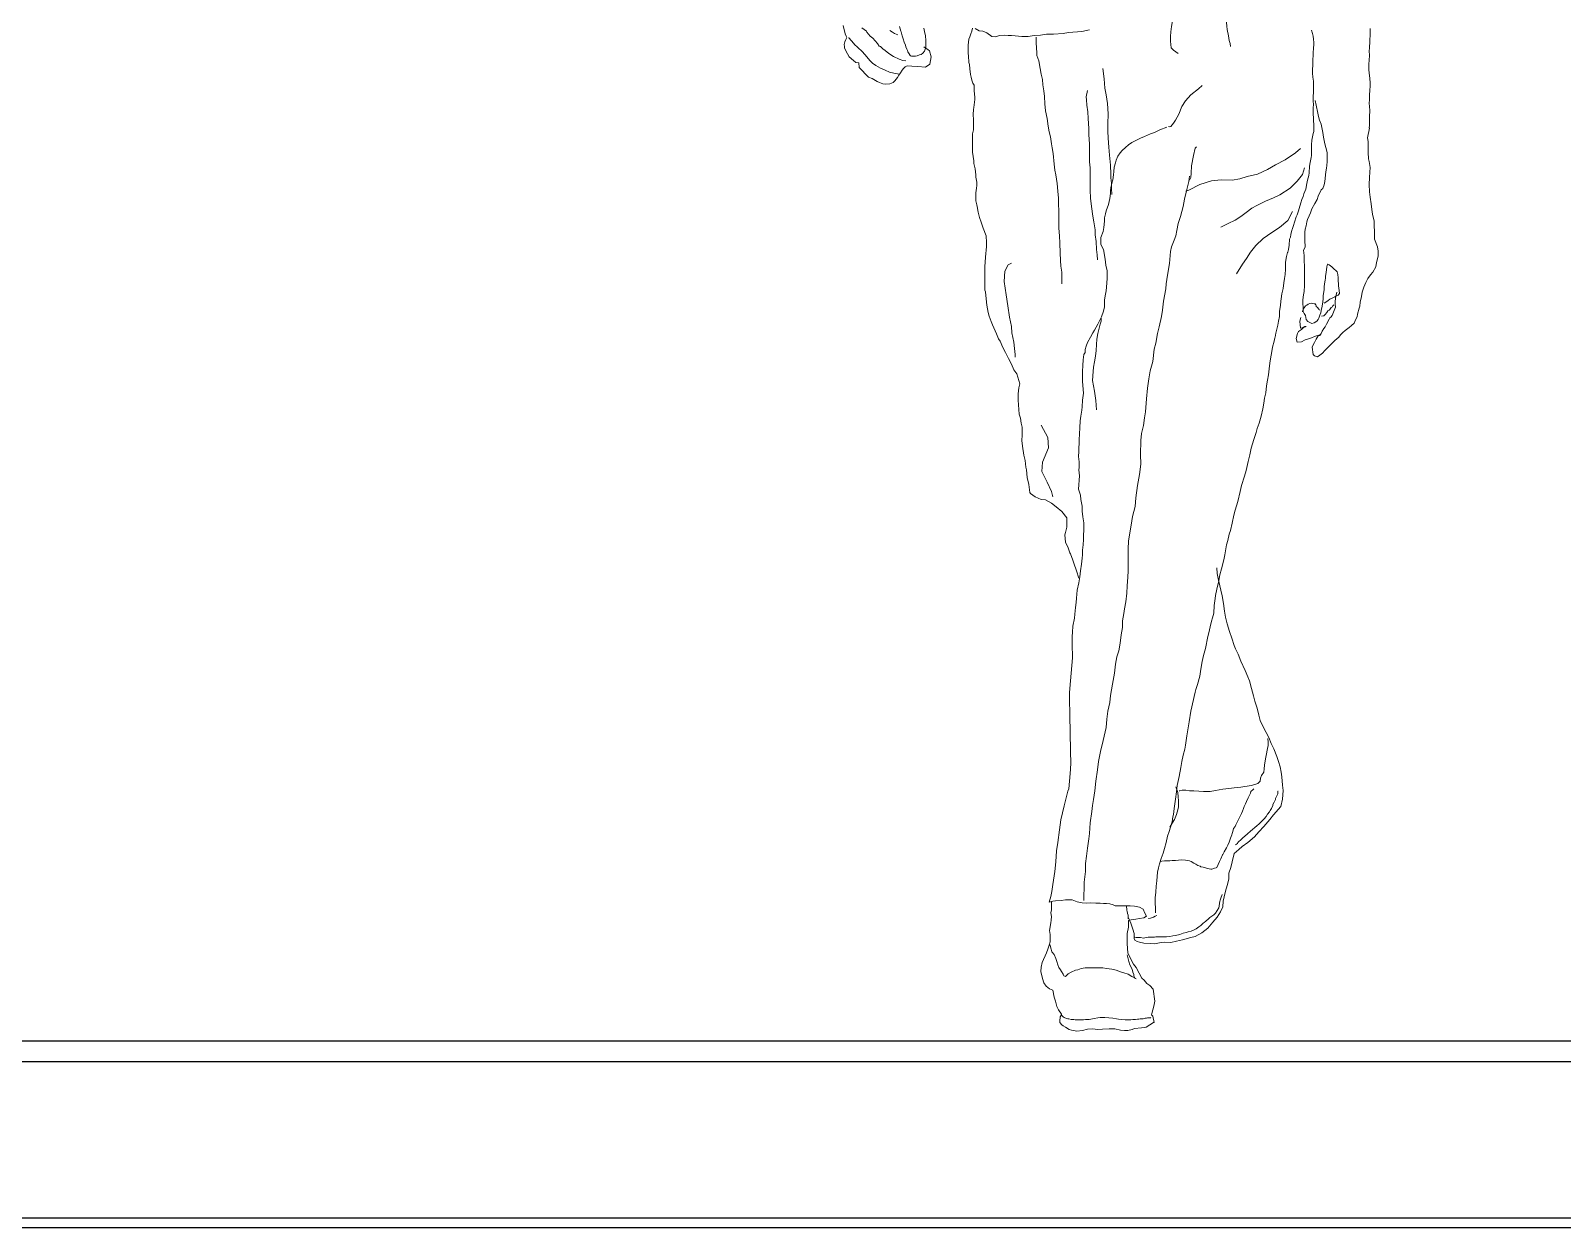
# Model space of a CAD drawing. Header units: centimetres. Extents: x 77721 to 213373, y -51694 to -17847.
# Drawn here: x 111543.3 to 111691.2, y -19109 to -18993.4 of the extents above; entities that cross this region are included whole.
import ezdxf

# ---------------------------------------------------------------- set-up
doc = ezdxf.new("R2010")
doc.units = ezdxf.units.CM
doc.header["$LTSCALE"] = 5
doc.header["$MEASUREMENT"] = 0
doc.layers.add('A-FURN', color=25, linetype='Continuous', lineweight=15, true_color=0xa46651)
doc.layers.add('KOTI', color=4, linetype='Continuous')

# ---------------------------------------------------------------- blocks, each defined once
blk = doc.blocks.new('PEOPLE11')
at = {"linetype": 'Continuous'}
for points in [[(0.09426, 0.55353), (0.09395, 0.55175), (0.09342, 0.54935), (0.09311, 0.54684), (0.09311, 0.54361), (0.09322, 0.54287), (0.09395, 0.54089), (0.09478, 0.53984), (0.09583, 0.53911), (0.09677, 0.5388), (0.09792, 0.53828), (0.09896, 0.53817), (0.0998, 0.53807), (0.10053, 0.53807), (0.10105, 0.53817), (0.10157, 0.53828), (0.10178, 0.53849), (0.10241, 0.53932), (0.10314, 0.54058), (0.10335, 0.54131), (0.10376, 0.54193), (0.10418, 0.54329), (0.10439, 0.54413), (0.10439, 0.54413), (0.10512, 0.5459), (0.10575, 0.54768), (0.10617, 0.54935), (0.10679, 0.55154), (0.1069, 0.55196), (0.10773, 0.55457)], [(0.11296, 0.55227), (0.1116, 0.55133), (0.11055, 0.55071), (0.10857, 0.54987)], [(0.09436, 0.54319), (0.09353, 0.54267), (0.09217, 0.54183), (0.09113, 0.5411), (0.09029, 0.53776), (0.09102, 0.53379), (0.09332, 0.53201), (0.0976, 0.53243), (0.10084, 0.53253), (0.10345, 0.53274), (0.1046, 0.53232), (0.10554, 0.53128), (0.10617, 0.53034), (0.10721, 0.52898), (0.10805, 0.52773), (0.10888, 0.52637), (0.11024, 0.52449), (0.11118, 0.52366), (0.11296, 0.52292), (0.11546, 0.52272), (0.11682, 0.52282), (0.11881, 0.52366), (0.12006, 0.52418), (0.12277, 0.52585), (0.12476, 0.52658), (0.12685, 0.52856), (0.12789, 0.52992), (0.12988, 0.53191), (0.13019, 0.53452), (0.13176, 0.53462), (0.13301, 0.53567), (0.13541, 0.53776), (0.13635, 0.53943), (0.13802, 0.54256), (0.13813, 0.5435), (0.13823, 0.54465), (0.13792, 0.54611), (0.1374, 0.54737), (0.13677, 0.54841), (0.13708, 0.54925), (0.13771, 0.5505), (0.13876, 0.55499)], [(-0.15182, 0.55332), (-0.15182, 0.55008), (-0.15161, 0.54684), (-0.15161, 0.5458), (-0.15141, 0.54308), (-0.1513, 0.54058), (-0.15141, 0.53911), (-0.1513, 0.53535), (-0.1512, 0.5342), (-0.1512, 0.53055), (-0.15141, 0.52731), (-0.15161, 0.52606), (-0.15182, 0.52324), (-0.15182, 0.52136), (-0.15182, 0.52136), (-0.15161, 0.51948), (-0.15141, 0.51634), (-0.15141, 0.51394), (-0.1513, 0.51217), (-0.15141, 0.51029), (-0.15161, 0.5082), (-0.15161, 0.50757), (-0.15151, 0.50527), (-0.15151, 0.50308), (-0.15151, 0.50183), (-0.15141, 0.49984), (-0.1513, 0.49859), (-0.15151, 0.49848), (-0.15047, 0.49305), (-0.15067, 0.49096), (-0.15078, 0.48814), (-0.15078, 0.4871), (-0.15078, 0.48501), (-0.15099, 0.48146), (-0.1513, 0.48), (-0.15182, 0.47676), (-0.15172, 0.47415), (-0.15141, 0.47122), (-0.1513, 0.46725), (-0.15151, 0.46318), (-0.15193, 0.46025), (-0.15235, 0.4567), (-0.15297, 0.45211), (-0.15339, 0.45002), (-0.15402, 0.4473), (-0.15402, 0.44448), (-0.15423, 0.44135), (-0.15423, 0.43842), (-0.15433, 0.43707), (-0.1559, 0.43299), (-0.15621, 0.43049), (-0.15621, 0.42777), (-0.15527, 0.42432), (-0.15496, 0.42192), (-0.15329, 0.41889), (-0.15203, 0.41743), (-0.15057, 0.41545), (-0.14953, 0.41325), (-0.14827, 0.41075), (-0.14744, 0.40782), (-0.14702, 0.40552), (-0.14639, 0.40239), (-0.14608, 0.4002), (-0.14577, 0.39905), (-0.14493, 0.3957), (-0.14462, 0.39435), (-0.14378, 0.39268), (-0.14294, 0.3908), (-0.14159, 0.38954), (-0.14023, 0.3885), (-0.13814, 0.38683), (-0.13678, 0.38568), (-0.13542, 0.38432), (-0.13448, 0.38307), (-0.13344, 0.38223), (-0.13229, 0.38119), (-0.13093, 0.37983), (-0.12916, 0.37816), (-0.1279, 0.3768), (-0.12686, 0.37565), (-0.1255, 0.37419), (-0.12414, 0.37314), (-0.12279, 0.3722), (-0.12122, 0.37273), (-0.12049, 0.37346), (-0.11986, 0.37763), (-0.12038, 0.37878), (-0.12122, 0.38014), (-0.12206, 0.38202), (-0.1232, 0.3838), (-0.12404, 0.38432), (-0.12112, 0.38338), (-0.11944, 0.38275), (-0.11788, 0.38223), (-0.116, 0.3816), (-0.11401, 0.38056), (-0.11161, 0.38035), (-0.11109, 0.38233), (-0.11171, 0.38516), (-0.11234, 0.3862), (-0.11391, 0.38735), (-0.11495, 0.38829), (-0.11662, 0.38892), (-0.11558, 0.38892), (-0.11433, 0.38818), (-0.11349, 0.38808), (-0.11297, 0.39194), (-0.11359, 0.39393)], [(0.06595, 0.55332), (0.06376, 0.55217), (0.06178, 0.55186), (0.05948, 0.55092), (0.05676, 0.54904), (0.05478, 0.54872), (0.05248, 0.54956), (0.05008, 0.54977), (0.04788, 0.54956), (0.046, 0.54956), (0.04392, 0.54935), (0.04026, 0.54904), (0.03681, 0.54893), (0.03337, 0.54945), (0.03002, 0.54966), (0.02668, 0.55019), (0.02271, 0.55029), (0.01739, 0.55071), (0.01456, 0.55113), (0.00715, 0.55175), (0.00287, 0.55269)], [(-0.11944, 0.55248), (-0.12007, 0.55071), (-0.12038, 0.54914), (-0.12059, 0.54747), (-0.1207, 0.54569), (-0.1207, 0.54496), (-0.12059, 0.54225), (-0.12038, 0.54037), (-0.12038, 0.53807), (-0.12028, 0.53661), (-0.12017, 0.53494), (-0.12017, 0.53295), (-0.12007, 0.53086), (-0.12007, 0.52877), (-0.12028, 0.52648), (-0.12059, 0.52439), (-0.12059, 0.52261), (-0.12059, 0.52073), (-0.12059, 0.51948), (-0.12059, 0.51801), (-0.12049, 0.51613), (-0.12049, 0.51352), (-0.12059, 0.51133), (-0.12059, 0.51081), (-0.12049, 0.51029), (-0.12049, 0.50663), (-0.12059, 0.5035), (-0.1208, 0.49932), (-0.1207, 0.4965), (-0.12038, 0.49545), (-0.11965, 0.4918), (-0.11955, 0.48919), (-0.11944, 0.48741), (-0.11955, 0.48543), (-0.11955, 0.48323), (-0.11923, 0.48229), (-0.11871, 0.47937), (-0.1184, 0.47738), (-0.11819, 0.47373), (-0.11798, 0.47237), (-0.11725, 0.46976), (-0.11683, 0.46788), (-0.11631, 0.46475), (-0.11527, 0.46224), (-0.11485, 0.46078), (-0.11422, 0.45911), (-0.11359, 0.45723), (-0.11265, 0.45409), (-0.11224, 0.45273), (-0.11161, 0.45064), (-0.11098, 0.44939), (-0.11004, 0.44647), (-0.10952, 0.44469), (-0.10879, 0.4425), (-0.10869, 0.44218), (-0.10806, 0.43968), (-0.10785, 0.43822), (-0.10743, 0.43707), (-0.10722, 0.43393), (-0.10681, 0.43153), (-0.10649, 0.43007), (-0.10628, 0.42976), (-0.10576, 0.42767), (-0.10524, 0.42453), (-0.10513, 0.42056), (-0.10493, 0.41764), (-0.10461, 0.41545), (-0.10419, 0.41304), (-0.10378, 0.40991), (-0.10315, 0.40699), (-0.10273, 0.40427), (-0.10263, 0.40291), (-0.10231, 0.40061), (-0.1019, 0.39748), (-0.10179, 0.39445), (-0.10137, 0.39194), (-0.10085, 0.38975), (-0.10043, 0.38745), (-0.09991, 0.38526), (-0.09939, 0.38307), (-0.09929, 0.38275), (-0.09897, 0.38087), (-0.09803, 0.37763), (-0.0974, 0.37408), (-0.09699, 0.3722), (-0.09657, 0.36876), (-0.09615, 0.36552), (-0.09573, 0.36228), (-0.09521, 0.35936), (-0.09469, 0.35622), (-0.09427, 0.35236), (-0.09354, 0.34933), (-0.09312, 0.34661), (-0.0927, 0.34358), (-0.09166, 0.33941), (-0.09135, 0.33815), (-0.09062, 0.33565), (-0.08957, 0.33272), (-0.08894, 0.33053), (-0.08769, 0.32656), (-0.08623, 0.32186), (-0.0855, 0.3182), (-0.08456, 0.31455), (-0.08341, 0.30953), (-0.08257, 0.3064), (-0.0809, 0.30118), (-0.08017, 0.29794), (-0.07881, 0.2924), (-0.07746, 0.2877), (-0.07672, 0.28488), (-0.07578, 0.28039), (-0.07484, 0.27642), (-0.07411, 0.27444), (-0.07328, 0.27089), (-0.07265, 0.26848), (-0.07223, 0.26629), (-0.07171, 0.26295), (-0.07119, 0.26013), (-0.06983, 0.25532), (-0.06889, 0.25188), (-0.06816, 0.2477), (-0.06785, 0.24634), (-0.06732, 0.24404), (-0.06659, 0.24049), (-0.06638, 0.23893), (-0.06586, 0.23506), (-0.06555, 0.23088), (-0.06482, 0.22817), (-0.0644, 0.22629), (-0.06367, 0.22326), (-0.06283, 0.21992), (-0.06231, 0.21793), (-0.06095, 0.21135), (-0.06001, 0.20749), (-0.05918, 0.20404), (-0.05845, 0.19997), (-0.05782, 0.1961), (-0.05667, 0.1914), (-0.05563, 0.18869), (-0.05531, 0.18722), (-0.05301, 0.17667), (-0.05197, 0.17082), (-0.05072, 0.1632), (-0.04998, 0.15798), (-0.04967, 0.15568), (-0.04863, 0.15244), (-0.0479, 0.14889), (-0.04748, 0.14555), (-0.04654, 0.14064), (-0.04549, 0.13563), (-0.04497, 0.13228), (-0.04445, 0.12821), (-0.04372, 0.12299), (-0.0433, 0.11975), (-0.04309, 0.1185), (-0.04257, 0.11557), (-0.04173, 0.11275), (-0.041, 0.11024), (-0.04017, 0.10774), (-0.03933, 0.10429), (-0.03839, 0.10095), (-0.03766, 0.09834), (-0.03662, 0.09541), (-0.03568, 0.09249), (-0.03515, 0.09029), (-0.03463, 0.08789), (-0.03421, 0.08309), (-0.0339, 0.08016), (-0.03359, 0.07692), (-0.03327, 0.07369), (-0.03327, 0.07055), (-0.03338, 0.06826), (-0.03338, 0.06544)], [(0.12841, 0.55384), (0.12601, 0.55186), (0.1257, 0.55133), (0.12382, 0.54925), (0.12319, 0.54862), (0.12246, 0.54799), (0.11985, 0.54517), (0.11891, 0.54371), (0.11828, 0.5434), (0.11682, 0.54225), (0.11567, 0.5412), (0.11369, 0.53953), (0.11097, 0.53796), (0.10794, 0.5365), (0.10596, 0.53567), (0.10418, 0.53546)], [(-0.07087, 0.56533), (-0.07202, 0.56199), (-0.07234, 0.56032), (-0.07275, 0.55468), (-0.07307, 0.5529), (-0.07369, 0.54935), (-0.07411, 0.54674), (-0.07463, 0.54517), (-0.07484, 0.5434)], [(-0.04393, 0.56136), (-0.0432, 0.56063), (-0.04278, 0.55791), (-0.04257, 0.55645), (-0.04226, 0.55447), (-0.04194, 0.55154), (-0.04173, 0.54893), (-0.04173, 0.54643), (-0.04184, 0.54455), (-0.04215, 0.54267), (-0.0433, 0.54141), (-0.04591, 0.53953)], [(0.06752, 0.55363), (0.06783, 0.55196), (0.06846, 0.55039), (0.06898, 0.54883), (0.0694, 0.54747), (0.06982, 0.54413), (0.06992, 0.54152), (0.06992, 0.53964), (0.06961, 0.53838), (0.06951, 0.53462), (0.06919, 0.53347), (0.06898, 0.53107), (0.06857, 0.52804), (0.06825, 0.52658), (0.06783, 0.52491), (0.06721, 0.52324), (0.06658, 0.52209), (0.06648, 0.5199), (0.06648, 0.51916), (0.06616, 0.5153), (0.06616, 0.51425), (0.06658, 0.51123), (0.06669, 0.50987), (0.06689, 0.50861), (0.0671, 0.5059), (0.0671, 0.50548), (0.067, 0.50339), (0.06689, 0.50214), (0.06689, 0.50172), (0.067, 0.49942), (0.067, 0.49942), (0.067, 0.49754), (0.06742, 0.49535), (0.06742, 0.49368), (0.06752, 0.49169), (0.06752, 0.49013), (0.06742, 0.48678), (0.06742, 0.48522), (0.06679, 0.48041), (0.06669, 0.47895), (0.06648, 0.47822), (0.06606, 0.47592), (0.06554, 0.47258), (0.06554, 0.47227), (0.06554, 0.47143), (0.06512, 0.46861), (0.06512, 0.46851), (0.06512, 0.46683), (0.06533, 0.46537), (0.06564, 0.46276), (0.06554, 0.45827), (0.06501, 0.45608), (0.06491, 0.45524), (0.06428, 0.45211), (0.06355, 0.44908), (0.06272, 0.44647), (0.06157, 0.44323), (0.06, 0.43895), (0.05969, 0.4354), (0.05979, 0.4331), (0.06021, 0.42725), (0.06063, 0.42192), (0.06073, 0.41921), (0.06073, 0.41471), (0.06063, 0.41294), (0.06063, 0.41179), (0.06063, 0.40907), (0.06031, 0.40813), (0.0599, 0.40416), (0.05948, 0.40082), (0.05885, 0.39664), (0.05833, 0.39466), (0.05718, 0.39174), (0.05634, 0.38986), (0.05426, 0.38484), (0.05321, 0.38223), (0.05227, 0.38087), (0.05081, 0.37732), (0.04924, 0.37461), (0.04768, 0.37126), (0.046, 0.36813), (0.04465, 0.3651), (0.04298, 0.3628), (0.0413, 0.35737), (0.04183, 0.35518), (0.04235, 0.35173), (0.04235, 0.34839), (0.04172, 0.34066), (0.04099, 0.33847), (0.04057, 0.33554), (0.04016, 0.33345), (0.04016, 0.33345), (0.04016, 0.33147), (0.04016, 0.32896), (0.04026, 0.32604), (0.03984, 0.32301), (0.03911, 0.31799), (0.03848, 0.31497), (0.03807, 0.31131), (0.03775, 0.30985), (0.03723, 0.30556), (0.03639, 0.3018), (0.03577, 0.29742), (0.03545, 0.29679), (0.03295, 0.29502), (0.02961, 0.29345), (0.0272, 0.29324), (0.02386, 0.29146), (0.02125, 0.28948), (0.01812, 0.28697), (0.01551, 0.28342), (0.01551, 0.28165), (0.01551, 0.2783), (0.01582, 0.27674), (0.01613, 0.27538), (0.01645, 0.27402), (0.01613, 0.27005), (0.01477, 0.26681), (0.01383, 0.2641), (0.01342, 0.26347), (0.01216, 0.26002), (0.01154, 0.25835), (0.01007, 0.25418), (0.00882, 0.2501)], [(0.03232, 0.54862), (0.03232, 0.5459), (0.03211, 0.54235), (0.03201, 0.54026), (0.03201, 0.53849), (0.03096, 0.53546), (0.03023, 0.53138), (0.0295, 0.52815), (0.02887, 0.52522), (0.02867, 0.5223), (0.02814, 0.51906), (0.02783, 0.51593), (0.02752, 0.51175), (0.0272, 0.50788), (0.02637, 0.50381), (0.02574, 0.49942), (0.02511, 0.49629), (0.02449, 0.49357), (0.02397, 0.48971), (0.02344, 0.48752), (0.02303, 0.48449), (0.0224, 0.47853), (0.02198, 0.4753), (0.02146, 0.47268), (0.02073, 0.46788), (0.02031, 0.4637), (0.0201, 0.45984), (0.01989, 0.44939), (0.01989, 0.44636), (0.01979, 0.44323), (0.01947, 0.43905), (0.01937, 0.43487), (0.01906, 0.42955), (0.01885, 0.42537), (0.01874, 0.42234), (0.01822, 0.419), (0.01812, 0.41722), (0.01812, 0.41482), (0.01812, 0.41252)], [(0.13583, 0.54831), (0.13562, 0.5482), (0.13291, 0.54507), (0.13249, 0.54465), (0.13082, 0.54308), (0.12821, 0.54058), (0.1257, 0.53776), (0.12413, 0.53567), (0.12267, 0.5342), (0.12079, 0.53306), (0.11828, 0.53159), (0.11567, 0.53034), (0.11317, 0.5293), (0.11076, 0.52877), (0.10784, 0.52815)], [(-0.00935, 0.46172), (-0.00925, 0.46506), (-0.00925, 0.46809), (-0.00883, 0.47101), (-0.00883, 0.4731), (-0.00862, 0.47801), (-0.0081, 0.48355), (-0.00779, 0.48783), (-0.00737, 0.49284), (-0.00726, 0.49671), (-0.00726, 0.50078), (-0.00737, 0.50632), (-0.00695, 0.51206), (-0.00622, 0.51676), (-0.00559, 0.52052), (-0.00507, 0.52564), (-0.00434, 0.53138)], [(-0.04069, 0.49932), (-0.04121, 0.49911), (-0.04194, 0.49932), (-0.0433, 0.50109), (-0.04455, 0.50277), (-0.04633, 0.50621), (-0.0479, 0.51029), (-0.05009, 0.51342), (-0.05301, 0.51687), (-0.05719, 0.5201), (-0.05918, 0.52198)], [(0.00412, 0.51927), (0.00475, 0.51561), (0.00454, 0.51394), (0.00433, 0.51102), (0.00391, 0.50736), (0.0036, 0.50371), (0.00339, 0.49817), (0.00328, 0.49493), (0.00297, 0.4895), (0.00287, 0.48605), (0.00287, 0.47989), (0.00266, 0.47644), (0.00255, 0.47164), (0.00255, 0.46673), (0.00255, 0.46422), (0.00234, 0.45973), (0.00182, 0.45524), (0.00109, 0.44991), (0.00057, 0.44678), (-0.00016, 0.44229), (-0.00027, 0.43947), (-0.00068, 0.43592), (-0.00089, 0.43153), (-0.00121, 0.4285), (-0.00152, 0.42568)], [(-0.12153, 0.51373), (-0.12216, 0.51102), (-0.123, 0.50673), (-0.12341, 0.50485), (-0.12383, 0.50277), (-0.12477, 0.50057), (-0.12529, 0.49786), (-0.12571, 0.49598), (-0.12613, 0.49336), (-0.12686, 0.48971), (-0.12738, 0.48772), (-0.12811, 0.48501), (-0.12811, 0.48376), (-0.12811, 0.48062), (-0.12811, 0.4801), (-0.1279, 0.47759), (-0.1277, 0.47644), (-0.12759, 0.47519), (-0.12749, 0.47425), (-0.12676, 0.46892), (-0.12644, 0.46715), (-0.12571, 0.46516), (-0.12477, 0.46433), (-0.1232, 0.46088), (-0.12258, 0.459), (-0.12132, 0.45691), (-0.11976, 0.45388), (-0.11903, 0.45159), (-0.11819, 0.45002), (-0.11735, 0.44803), (-0.11694, 0.44678), (-0.11652, 0.44459), (-0.116, 0.44271), (-0.11579, 0.44093), (-0.11579, 0.43822), (-0.11589, 0.43654), (-0.116, 0.43268), (-0.11506, 0.43101), (-0.11537, 0.42808), (-0.11537, 0.42485), (-0.11558, 0.42265), (-0.11558, 0.42015), (-0.11558, 0.41774), (-0.11558, 0.41586), (-0.11558, 0.41315), (-0.11558, 0.41158), (-0.11537, 0.40834), (-0.11506, 0.40646), (-0.11474, 0.40375), (-0.11464, 0.40155), (-0.11485, 0.39967), (-0.11495, 0.39727), (-0.11547, 0.39612), (-0.11621, 0.39497), (-0.11662, 0.39278), (-0.11756, 0.39174), (-0.11965, 0.39069), (-0.12101, 0.3909), (-0.12247, 0.39194), (-0.1231, 0.39278), (-0.12362, 0.39362), (-0.12414, 0.39518), (-0.12467, 0.39654), (-0.12488, 0.39779), (-0.1254, 0.4002), (-0.12571, 0.40249), (-0.12592, 0.40416), (-0.12602, 0.40594), (-0.12623, 0.40834), (-0.12644, 0.40928), (-0.12644, 0.41106), (-0.12676, 0.41357), (-0.12696, 0.41451), (-0.12717, 0.41555), (-0.12728, 0.4167), (-0.12749, 0.41764), (-0.1278, 0.42015), (-0.12801, 0.42192), (-0.12832, 0.42328), (-0.12832, 0.42328), (-0.12853, 0.42328), (-0.12916, 0.42307), (-0.12999, 0.42244), (-0.13072, 0.42192), (-0.13166, 0.42088), (-0.13334, 0.41941), (-0.13365, 0.4191), (-0.13407, 0.41764), (-0.13417, 0.41576), (-0.13417, 0.41419), (-0.13438, 0.41252), (-0.13438, 0.41148), (-0.13448, 0.41012), (-0.1348, 0.40876), (-0.1349, 0.40709), (-0.13417, 0.40625), (-0.13292, 0.40573), (-0.1324, 0.40542), (-0.13083, 0.40458), (-0.12958, 0.40396), (-0.12864, 0.40333), (-0.12738, 0.40239), (-0.12655, 0.40187)], [(-0.03975, 0.4989), (-0.03578, 0.49754), (-0.03296, 0.49608), (-0.03077, 0.49524), (-0.02742, 0.49378), (-0.02523, 0.49284), (-0.02293, 0.49169), (-0.02043, 0.49044), (-0.01855, 0.48919), (-0.01698, 0.48772), (-0.0151, 0.48616), (-0.01395, 0.4847), (-0.0127, 0.48292), (-0.01186, 0.48083), (-0.01144, 0.47926), (-0.01071, 0.47697), (-0.0105, 0.47446), (-0.01029, 0.47258), (-0.00988, 0.46986), (-0.00946, 0.46798), (-0.00883, 0.46548), (-0.00873, 0.46381), (-0.00862, 0.46234), (-0.00831, 0.45952), (-0.00747, 0.45629), (-0.00632, 0.45284), (-0.00591, 0.45117), (-0.00538, 0.44887), (-0.00528, 0.44709), (-0.00497, 0.44354), (-0.00465, 0.44145), (-0.0033, 0.43801), (-0.0033, 0.43425), (-0.00486, 0.43143), (-0.0057, 0.4261), (-0.00601, 0.42286), (-0.00674, 0.41962), (-0.00674, 0.41555), (-0.00664, 0.41283), (-0.00622, 0.40866), (-0.00591, 0.40678), (-0.00538, 0.40364), (-0.00538, 0.40228), (-0.00528, 0.39978), (-0.00476, 0.39748), (-0.00371, 0.39435), (-0.00256, 0.39215), (-0.00173, 0.39017), (0.00026, 0.38693), (0.00109, 0.38547), (0.00245, 0.38307), (0.00412, 0.38014), (0.00475, 0.37805), (0.00527, 0.37628), (0.00537, 0.37471), (0.0061, 0.37346), (0.00652, 0.37053), (0.00663, 0.3674), (0.00684, 0.36416), (0.00684, 0.36155), (0.00673, 0.35883), (0.00663, 0.35633), (0.00631, 0.35215), (0.00673, 0.34839), (0.00694, 0.34473), (0.00715, 0.34275), (0.00778, 0.33951), (0.00809, 0.337), (0.0083, 0.33303), (0.00872, 0.32635), (0.00882, 0.32008), (0.00892, 0.31726), (0.00872, 0.31423), (0.00872, 0.3112), (0.00882, 0.30985), (0.0084, 0.3065), (0.00892, 0.29919), (0.00788, 0.29585), (0.00767, 0.29355), (0.00694, 0.2899), (0.00694, 0.28708), (0.00663, 0.28394), (0.0061, 0.28071), (0.006, 0.27872), (0.006, 0.27663), (0.00621, 0.27392), (0.00631, 0.27151), (0.00652, 0.26848), (0.00673, 0.26556), (0.00684, 0.26295), (0.00704, 0.26117), (0.00736, 0.25783), (0.00788, 0.25418), (0.0083, 0.25083), (0.00882, 0.2476), (0.00966, 0.24352), (0.01007, 0.23903), (0.01028, 0.23673), (0.0106, 0.23391), (0.01101, 0.23015), (0.01122, 0.22806), (0.01206, 0.22357), (0.01237, 0.22033), (0.01248, 0.21783), (0.01248, 0.21166), (0.01227, 0.20832), (0.01227, 0.20623), (0.01342, 0.19349), (0.01394, 0.18701), (0.01394, 0.18158), (0.01383, 0.17667), (0.01383, 0.17239), (0.01362, 0.16696), (0.01362, 0.16257), (0.01342, 0.15725), (0.01342, 0.15401), (0.01321, 0.14837), (0.01342, 0.1445), (0.01404, 0.13813), (0.01436, 0.13395), (0.01488, 0.1326), (0.01686, 0.12445), (0.01874, 0.11682), (0.01947, 0.11118), (0.02041, 0.10429), (0.02115, 0.09969), (0.02146, 0.09353), (0.02209, 0.08831), (0.02313, 0.0811), (0.02365, 0.07713), (0.02428, 0.07442), (0.02522, 0.07139), (0.02323, 0.07181), (0.02167, 0.07202), (0.01864, 0.07233), (0.01624, 0.07264), (0.01258, 0.07254), (0.00966, 0.0716), (0.00704, 0.07097), (0.00443, 0.07076), (0.00234, 0.07097), (-0.00048, 0.07087), (-0.00288, 0.07087), (-0.00486, 0.07066), (-0.00643, 0.07055), (-0.00821, 0.07034), (-0.01009, 0.06982), (-0.01123, 0.0694), (-0.01405, 0.0694), (-0.01687, 0.0694), (-0.01949, 0.0694), (-0.02189, 0.06909), (-0.0246, 0.06857), (-0.02669, 0.06752), (-0.02753, 0.06533), (-0.02847, 0.06355), (-0.02701, 0.06261), (-0.0246, 0.0623), (-0.02262, 0.06188), (-0.02001, 0.06157), (-0.01855, 0.06126), (-0.01855, 0.06094), (-0.01865, 0.0575), (-0.01792, 0.05405), (-0.01781, 0.05165), (-0.01781, 0.04831), (-0.01823, 0.0434), (-0.01959, 0.04026), (-0.02126, 0.03713), (-0.02272, 0.03525), (-0.02439, 0.03212), (-0.02596, 0.0294), (-0.02721, 0.02825), (-0.02868, 0.02637), (-0.03035, 0.02543), (-0.03212, 0.02324), (-0.03306, 0.01676), (-0.03254, 0.01394), (-0.0315, 0.00997), (-0.03118, 0.00924), (-0.03192, 0.00851), (-0.03275, 0.00496), (-0.03233, 0.00485), (-0.02836, 0.00245), (-0.02721, 0.00224), (-0.02575, 0.00203), (-0.02189, 0.00162), (-0.02053, 0.00109), (-0.01813, 0.00057), (-0.01635, 0.00047), (-0.01416, 0.00068), (-0.01103, 0.00141), (-0.00789, 0.00151), (-0.00424, 0.0012), (-0.00162, 0.00109), (0.0013, 0.00141), (0.00412, 0.0012), (0.00673, 0.00057), (0.00986, 0.00015), (0.01289, 0.00068), (0.01415, 0.00109), (0.01613, 0.00235), (0.01749, 0.00318), (0.01812, 0.00371), (0.01937, 0.00485), (0.01937, 0.00559), (0.01916, 0.00809), (0.01833, 0.00924), (0.01833, 0.00945), (0.02, 0.01196), (0.02094, 0.01373), (0.02177, 0.01666), (0.0224, 0.01885), (0.02323, 0.02272), (0.02491, 0.02345), (0.02679, 0.02491), (0.02814, 0.02679), (0.02887, 0.02919), (0.02981, 0.03306), (0.02961, 0.03556), (0.02898, 0.03796), (0.02668, 0.04329), (0.02585, 0.04538), (0.02511, 0.04757), (0.02459, 0.04945), (0.02459, 0.05133), (0.02459, 0.05353), (0.02491, 0.05562), (0.02417, 0.06), (0.02407, 0.06147), (0.02397, 0.06345), (0.02417, 0.06544), (0.02397, 0.06711), (0.02386, 0.0694), (0.02397, 0.0717)], [(-0.11339, 0.4871), (-0.11067, 0.4847), (-0.10493, 0.48094), (-0.0996, 0.47812), (-0.09532, 0.47561), (-0.08978, 0.4731), (-0.08404, 0.47174), (-0.07996, 0.47049), (-0.07578, 0.46976), (-0.06962, 0.46986), (-0.0644, 0.46934), (-0.05792, 0.46725), (-0.05186, 0.46422), (-0.05019, 0.4637)], [(-0.05218, 0.46976), (-0.05291, 0.47112), (-0.05322, 0.47352), (-0.05333, 0.4777), (-0.05437, 0.48334), (-0.05542, 0.48741), (-0.05604, 0.48814)], [(-0.11558, 0.47644), (-0.11453, 0.47289), (-0.11151, 0.46924), (-0.10775, 0.46527), (-0.10211, 0.46161), (-0.09855, 0.46005), (-0.09417, 0.45806), (-0.08926, 0.45576), (-0.08654, 0.4542), (-0.08351, 0.45179), (-0.08059, 0.4497), (-0.07735, 0.44772), (-0.07349, 0.44574), (-0.06952, 0.44375)], [(0.006, 0.07222), (0.006, 0.07567), (0.0059, 0.07839), (0.0059, 0.08236), (0.00516, 0.08821), (0.00506, 0.0927), (0.00454, 0.09677), (0.00412, 0.10105), (0.00328, 0.10627), (0.00287, 0.1093), (0.00255, 0.11505), (0.00161, 0.12132), (0.0012, 0.12466), (0.00078, 0.1279), (-0.00006, 0.13281), (-0.00058, 0.13803), (-0.00152, 0.14429), (-0.00204, 0.14899), (-0.00319, 0.15443), (-0.00465, 0.16048), (-0.00622, 0.16769), (-0.00664, 0.17229), (-0.00726, 0.17667), (-0.00831, 0.18158), (-0.00873, 0.18534), (-0.00967, 0.19161), (-0.01082, 0.19777), (-0.01144, 0.20268), (-0.01217, 0.20665), (-0.01322, 0.2101), (-0.01395, 0.21428), (-0.01458, 0.21887), (-0.0152, 0.22294), (-0.01531, 0.2266), (-0.01593, 0.23067), (-0.01635, 0.23318), (-0.01708, 0.23705), (-0.01761, 0.24185), (-0.01792, 0.24582), (-0.01813, 0.25062), (-0.01834, 0.25407), (-0.01844, 0.25825), (-0.01834, 0.26243), (-0.01834, 0.26274), (-0.01834, 0.26629), (-0.01865, 0.27057), (-0.01928, 0.27507), (-0.02001, 0.27935), (-0.02084, 0.28405), (-0.0222, 0.28969), (-0.02262, 0.29439), (-0.02345, 0.30128), (-0.0246, 0.30724), (-0.02544, 0.31298), (-0.02523, 0.31841), (-0.02533, 0.32604), (-0.02575, 0.33001), (-0.0269, 0.33429), (-0.02742, 0.33857), (-0.02795, 0.34181), (-0.02847, 0.34902), (-0.02909, 0.35486), (-0.02972, 0.36009), (-0.03056, 0.36447), (-0.03192, 0.3697), (-0.03275, 0.37649), (-0.03359, 0.37983), (-0.03463, 0.38516), (-0.03557, 0.38871), (-0.03672, 0.39456), (-0.03735, 0.398), (-0.03787, 0.40291), (-0.03923, 0.40981), (-0.03933, 0.41252), (-0.04006, 0.41722), (-0.04111, 0.4238), (-0.04173, 0.43028), (-0.04236, 0.43289), (-0.04372, 0.43654), (-0.04466, 0.43905), (-0.04518, 0.44187), (-0.04591, 0.44574), (-0.04716, 0.4496), (-0.04873, 0.45514), (-0.04946, 0.45931), (-0.05072, 0.46454), (-0.05176, 0.46892), (-0.05218, 0.47195)], [(-0.109, 0.45242), (-0.10649, 0.44751), (-0.1019, 0.44354), (-0.09761, 0.44083), (-0.09281, 0.43759), (-0.08884, 0.43372), (-0.08581, 0.43007), (-0.08362, 0.42652), (-0.08142, 0.42338), (-0.07808, 0.41806)], [(0.04402, 0.3721), (0.04402, 0.37346), (0.04423, 0.3768), (0.04465, 0.38035), (0.04569, 0.38547), (0.046, 0.38902), (0.04705, 0.39403), (0.04799, 0.4003), (0.04882, 0.40636), (0.05008, 0.41388), (0.04966, 0.41941), (0.04788, 0.42307), (0.046, 0.42391)], [(-0.13344, 0.40782), (-0.13271, 0.40458), (-0.1326, 0.4026), (-0.1326, 0.40124), (-0.13271, 0.39967), (-0.13093, 0.39497), (-0.1302, 0.39414), (-0.12958, 0.39372), (-0.12926, 0.39309), (-0.1277, 0.39017), (-0.12696, 0.38881), (-0.12623, 0.38777), (-0.1254, 0.3863), (-0.12488, 0.38516), (-0.12414, 0.38401), (-0.12414, 0.3838), (-0.12414, 0.3838)], [(-0.12508, 0.39466), (-0.12634, 0.39487), (-0.12696, 0.3955), (-0.12801, 0.39664), (-0.12843, 0.39758), (-0.12916, 0.398), (-0.12968, 0.39842), (-0.13041, 0.39936), (-0.13104, 0.39988), (-0.13135, 0.4004), (-0.13177, 0.40093)], [(-0.11453, 0.39706), (-0.11474, 0.3979), (-0.11537, 0.39926), (-0.1161, 0.4004), (-0.11694, 0.40082), (-0.11767, 0.40124), (-0.11861, 0.40166), (-0.11934, 0.40187), (-0.12017, 0.40166), (-0.12101, 0.40155), (-0.12153, 0.40145), (-0.12185, 0.40093), (-0.12206, 0.4004), (-0.12206, 0.40009), (-0.12268, 0.39967), (-0.12289, 0.39946), (-0.1231, 0.39915), (-0.1232, 0.39894), (-0.12373, 0.39832), (-0.12383, 0.3979)], [(-0.0035, 0.39362), (-0.0035, 0.39194), (-0.00288, 0.39027), (-0.00162, 0.38516), (-0.0011, 0.38202), (-0.00089, 0.37899), (-0.00079, 0.37575), (-0.00037, 0.37252), (0.00026, 0.36938), (0.00067, 0.36646), (0.00088, 0.36406), (0.0012, 0.35925), (0.00015, 0.3533), (-0.00058, 0.34818), (-0.00089, 0.34306)], [(0.02323, 0.29502), (0.02397, 0.29794), (0.02626, 0.30306), (0.02929, 0.30891), (0.02887, 0.31402), (0.02553, 0.32207), (0.02585, 0.32771), (0.0295, 0.3345)], [(-0.01865, 0.06272), (-0.0198, 0.05969), (-0.02105, 0.05645), (-0.02168, 0.05405), (-0.02178, 0.05133), (-0.02199, 0.05029), (-0.02335, 0.04956), (-0.02471, 0.04925), (-0.02701, 0.04872), (-0.03045, 0.04851), (-0.03296, 0.04841), (-0.03662, 0.04914), (-0.0385, 0.04925), (-0.04194, 0.04914), (-0.04497, 0.04977), (-0.04842, 0.0506), (-0.05291, 0.05175), (-0.05542, 0.05238), (-0.05907, 0.05436), (-0.06241, 0.05697), (-0.06513, 0.06021), (-0.06753, 0.06314), (-0.06931, 0.06606), (-0.07056, 0.06878), (-0.07087, 0.07191), (-0.07129, 0.07421), (-0.07202, 0.07734), (-0.07307, 0.08048), (-0.0739, 0.08403), (-0.0739, 0.08726), (-0.07495, 0.0905), (-0.07578, 0.09364), (-0.07693, 0.09823), (-0.07934, 0.10043), (-0.08132, 0.10199), (-0.08445, 0.10429), (-0.088, 0.10732), (-0.09051, 0.11014), (-0.09323, 0.11317), (-0.09646, 0.11703), (-0.09855, 0.11944), (-0.10252, 0.12403), (-0.10357, 0.1281), (-0.10388, 0.13291), (-0.10357, 0.13594), (-0.10315, 0.14043), (-0.10284, 0.14304), (-0.10221, 0.14597), (-0.10137, 0.14899), (-0.10033, 0.15171), (-0.09866, 0.15599), (-0.0973, 0.15892), (-0.09594, 0.16216), (-0.09458, 0.16487), (-0.0926, 0.16842), (-0.09114, 0.17166), (-0.09041, 0.17448), (-0.08947, 0.17834), (-0.08832, 0.18231), (-0.08748, 0.18524), (-0.08644, 0.18931), (-0.08529, 0.19339), (-0.08445, 0.19568), (-0.08289, 0.19923), (-0.08059, 0.20425), (-0.07902, 0.20811), (-0.07766, 0.21104), (-0.07683, 0.21302), (-0.07558, 0.21699), (-0.07432, 0.22065), (-0.07307, 0.22493), (-0.07213, 0.22859), (-0.0715, 0.23193), (-0.07098, 0.23611), (-0.07014, 0.24028), (-0.06952, 0.24352), (-0.06889, 0.24592), (-0.06826, 0.24906), (-0.06743, 0.25261), (-0.06722, 0.25585)], [(-0.04643, 0.13281), (-0.04696, 0.13281), (-0.0481, 0.13312), (-0.05019, 0.13322), (-0.05228, 0.13281), (-0.05458, 0.13281), (-0.0574, 0.1326), (-0.05991, 0.13239), (-0.06356, 0.13239), (-0.06659, 0.13301), (-0.07067, 0.13375), (-0.0739, 0.13406), (-0.07683, 0.13437), (-0.08059, 0.13479), (-0.08623, 0.13573), (-0.08832, 0.13625), (-0.08988, 0.13688), (-0.09114, 0.13813), (-0.09145, 0.1398), (-0.09197, 0.14116), (-0.09312, 0.14315), (-0.09344, 0.14492), (-0.09364, 0.14701), (-0.09417, 0.15046), (-0.09448, 0.15234), (-0.09521, 0.1562), (-0.09563, 0.15777), (-0.09552, 0.15954), (-0.09542, 0.16163)], [(-0.10106, 0.13249), (-0.10096, 0.13249), (-0.10096, 0.13113), (-0.10075, 0.13072), (-0.10023, 0.12967), (-0.0997, 0.12852), (-0.0996, 0.128), (-0.09949, 0.12769), (-0.09887, 0.12643), (-0.09824, 0.12518), (-0.09814, 0.12476), (-0.0974, 0.12299), (-0.09678, 0.12184), (-0.09626, 0.12121), (-0.09532, 0.11985), (-0.09458, 0.1186), (-0.09344, 0.11735), (-0.09333, 0.11735), (-0.09176, 0.11557), (-0.09072, 0.11463), (-0.08936, 0.11338), (-0.08821, 0.11254), (-0.08696, 0.1115), (-0.08581, 0.11056), (-0.08414, 0.10899), (-0.08268, 0.10774), (-0.08163, 0.1068), (-0.0809, 0.10607), (-0.07892, 0.10419), (-0.0786, 0.10377), (-0.07766, 0.10304)], [(-0.08769, 0.13395), (-0.08738, 0.13354), (-0.08612, 0.13239), (-0.08592, 0.13155), (-0.08529, 0.1304), (-0.08456, 0.12894), (-0.08362, 0.12685), (-0.0831, 0.1256), (-0.08236, 0.12414), (-0.08205, 0.12309), (-0.08153, 0.12163), (-0.0809, 0.12017), (-0.07975, 0.11797), (-0.07934, 0.11735), (-0.07787, 0.11432), (-0.07777, 0.114), (-0.07735, 0.11317), (-0.07652, 0.11192), (-0.0761, 0.11024), (-0.07578, 0.1092), (-0.07558, 0.10847), (-0.07484, 0.10669), (-0.07411, 0.10439), (-0.07328, 0.10272), (-0.07265, 0.10137), (-0.0714, 0.09907), (-0.07056, 0.09771), (-0.07035, 0.0974), (-0.06941, 0.0952), (-0.06879, 0.09374), (-0.06732, 0.0905), (-0.06691, 0.09019), (-0.06607, 0.09009), (-0.0645, 0.08956), (-0.06398, 0.08956), (-0.06315, 0.08977), (-0.06189, 0.08998), (-0.06074, 0.0904), (-0.0598, 0.09071), (-0.05855, 0.09092), (-0.05803, 0.09123), (-0.05688, 0.09165), (-0.05573, 0.09228), (-0.05469, 0.0928), (-0.05312, 0.09374), (-0.05218, 0.09416), (-0.04998, 0.09447), (-0.04779, 0.09468), (-0.04612, 0.09447), (-0.04455, 0.09437), (-0.04257, 0.09426), (-0.04142, 0.09416), (-0.03944, 0.09416), (-0.0385, 0.09405), (-0.03693, 0.09395), (-0.03599, 0.09364)], [(-0.04466, 0.13489), (-0.0457, 0.13176), (-0.04602, 0.12946), (-0.04622, 0.12716), (-0.04622, 0.12393), (-0.0457, 0.12226), (-0.04508, 0.11964), (-0.04393, 0.11693), (-0.04257, 0.11494), (-0.04142, 0.11275)], [(-0.0221, 0.05207), (-0.02272, 0.05175), (-0.02293, 0.05175), (-0.02398, 0.05175), (-0.02513, 0.05175), (-0.0268, 0.05154), (-0.02826, 0.05175), (-0.02941, 0.05196), (-0.03014, 0.05196), (-0.03139, 0.05196), (-0.03286, 0.05207), (-0.03369, 0.05217), (-0.03474, 0.05227), (-0.0363, 0.05227), (-0.03745, 0.05227), (-0.03944, 0.05227), (-0.04132, 0.05238), (-0.04309, 0.0528), (-0.04455, 0.0529), (-0.04685, 0.05353), (-0.04873, 0.05426), (-0.0504, 0.05468), (-0.05155, 0.05499), (-0.05322, 0.05541), (-0.05437, 0.05593), (-0.05583, 0.05666), (-0.0574, 0.05771), (-0.05855, 0.05854), (-0.0598, 0.05969), (-0.06022, 0.06011), (-0.06116, 0.06094), (-0.06262, 0.0622), (-0.06346, 0.06293), (-0.0645, 0.06366), (-0.06565, 0.06439), (-0.06659, 0.06533), (-0.06753, 0.06679), (-0.06837, 0.06815), (-0.06858, 0.0692), (-0.06868, 0.07087), (-0.06889, 0.0717), (-0.0691, 0.07243), (-0.06941, 0.07348), (-0.07014, 0.07557)], [(-0.01844, 0.06209), (-0.01844, 0.06272), (-0.01834, 0.06397), (-0.01834, 0.06408), (-0.01802, 0.06512), (-0.01802, 0.06533), (-0.01781, 0.06627), (-0.01771, 0.067), (-0.01771, 0.06752), (-0.0174, 0.06867), (-0.01729, 0.0694)], [(-0.03411, 0.06397), (-0.03327, 0.06355), (-0.03233, 0.06314), (-0.03077, 0.06251), (-0.02983, 0.0623), (-0.02962, 0.0623)], [(0.02491, 0.04789), (0.02459, 0.04747), (0.02407, 0.04538), (0.02365, 0.04402), (0.0225, 0.04246), (0.02146, 0.04026), (0.02094, 0.03859), (0.02041, 0.03682), (0.01979, 0.03535), (0.01895, 0.034), (0.01843, 0.03316), (0.01749, 0.03159), (0.01707, 0.03076), (0.01624, 0.03034), (0.0154, 0.03097), (0.01467, 0.0317), (0.013, 0.03264), (0.0107, 0.03379), (0.00934, 0.034), (0.00757, 0.03473), (0.00537, 0.03514), (0.00381, 0.03514), (0.00224, 0.03504), (0.00015, 0.03504), (-0.00173, 0.03514), (-0.00434, 0.03514), (-0.00653, 0.03473), (-0.00935, 0.03441), (-0.01186, 0.03379), (-0.01416, 0.03295), (-0.01593, 0.03232), (-0.01834, 0.03159), (-0.02043, 0.03034), (-0.02241, 0.0293), (-0.02283, 0.02909), (-0.0222, 0.0293), (-0.02157, 0.03055), (-0.02147, 0.03138), (-0.02095, 0.03264), (-0.02053, 0.03441), (-0.01938, 0.03682), (-0.01875, 0.03859), (-0.01823, 0.04078), (-0.01781, 0.04225)], [(-0.03087, 0.00767), (-0.03077, 0.00757), (-0.03045, 0.00757), (-0.03003, 0.00757), (-0.02972, 0.00757), (-0.02941, 0.00747), (-0.02899, 0.00747), (-0.02857, 0.00736), (-0.02774, 0.00726), (-0.02732, 0.00715), (-0.02659, 0.00705), (-0.02554, 0.00694), (-0.02502, 0.00694), (-0.02429, 0.00684), (-0.02356, 0.00673), (-0.02251, 0.00663), (-0.02105, 0.00653), (-0.0198, 0.00642), (-0.01802, 0.00642), (-0.01667, 0.00642), (-0.01489, 0.00663), (-0.01301, 0.00684), (-0.01197, 0.00694), (-0.00998, 0.00726), (-0.00768, 0.00757), (-0.00559, 0.00767), (-0.00444, 0.00778), (-0.00298, 0.00778), (-0.00173, 0.00747), (0.00036, 0.00715), (0.0012, 0.00694), (0.00318, 0.00663), (0.00422, 0.00653), (0.00506, 0.00653), (0.00631, 0.00642), (0.00725, 0.00642), (0.0084, 0.00642), (0.00955, 0.00642), (0.01049, 0.00642), (0.0108, 0.00642), (0.01164, 0.00653), (0.01258, 0.00663), (0.0131, 0.00663), (0.01436, 0.00694), (0.01488, 0.00705), (0.0154, 0.00715), (0.01592, 0.00726), (0.01655, 0.00757), (0.01686, 0.00767), (0.01739, 0.00809), (0.01843, 0.00893)]]:
    blk.add_lwpolyline(points, dxfattribs=at)
blk.add_lwpolyline([(-0.1513, 0.48), (-0.1513, 0.48)], close=True, dxfattribs=at)

msp = doc.modelspace()

# ---------------------------------------------------------------- linework, layer by layer
at = {"layer": 'KOTI', "color": 2, "linetype": 'Continuous', "true_color": 0xf1eb1f}
for p, q in [((111760.76, -19091.01), (111341.74, -19091.01)), ((111760.76, -19093.01), (111341.74, -19093.01)), ((111760.76, -19108.11), (111329.64, -19108.11)), ((111329.64, -19109.01), (111760.76, -19109.01))]:
    msp.add_line(p, q, dxfattribs=at)

# ---------------------------------------------------------------- block references
at = {"layer": 'A-FURN', "xscale": -175.0993450000053, "yscale": 175.0993450000053, "zscale": 175.0993450000053}
msp.add_blockref('PEOPLE11', (111646.06, -19090.08), dxfattribs=at)

doc.saveas('drawing.dxf')
